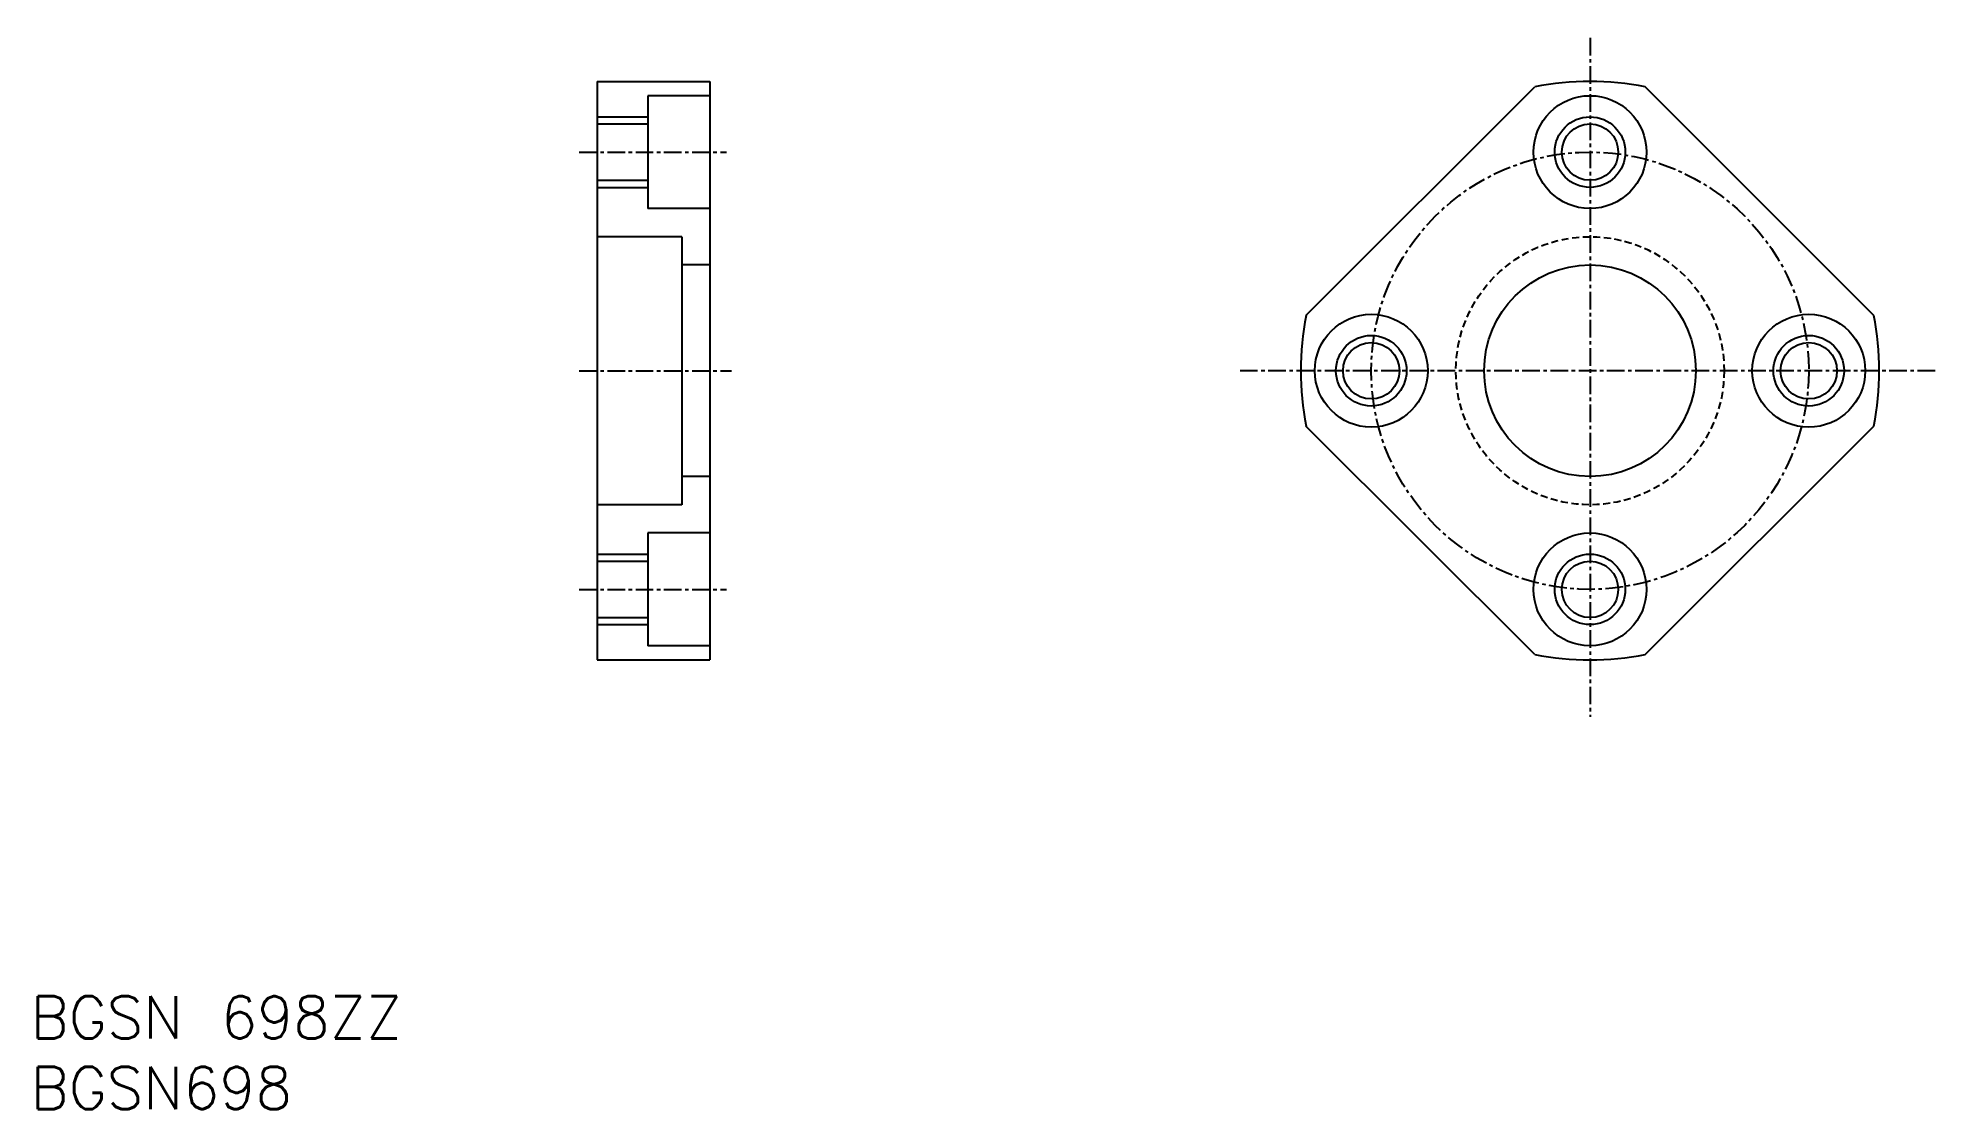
# Model space of a CAD drawing. Extents: x 45 to 180, y 37 to 113.
import ezdxf
from ezdxf.enums import TextEntityAlignment as Align

# ---------------------------------------------------------------- set-up
doc = ezdxf.new("R2010")
doc.units = 0
doc.linetypes.add('CENTER', pattern=[2, 1.25, -0.25, 0.25, -0.25])
doc.linetypes.add('DASHED', pattern=[0.75, 0.5, -0.25])
doc.layers.get('0').update_dxf_attribs({"linetype": 'CONTINUOUS'})
doc.layers.add('CENTER', color=1, linetype='CENTER')
doc.styles.get("Standard").update_dxf_attribs({"font": 'txt.shx', "bigfont": 'extfont.shx'})

msp = doc.modelspace()

# ---------------------------------------------------------------- linework, layer by layer
at = {"color": 7, "linetype": 'CONTINUOUS'}
for p, q in [((84.91, 110.14), (92.91, 110.14)), ((84.91, 110.14), (84.91, 69.14)), ((92.91, 109.14), (88.51, 109.14)), ((88.51, 109.14), (88.51, 101.14)), ((92.91, 110.14), (92.91, 69.14)), ((135.14, 93.56), (151.35, 109.76)), ((175.39, 93.56), (159.19, 109.76)), ((84.91, 107.14), (88.51, 107.14)), ((84.91, 103.14), (88.51, 103.14)), ((92.91, 101.14), (88.51, 101.14)), ((90.91, 99.14), (84.91, 99.14)), ((90.91, 99.14), (90.91, 80.14)), ((92.91, 97.14), (90.91, 97.14)), ((151.35, 69.52), (135.14, 85.72)), ((159.19, 69.52), (175.39, 85.72)), ((92.91, 82.14), (90.91, 82.14)), ((90.91, 80.14), (84.91, 80.14)), ((92.91, 78.14), (88.51, 78.14)), ((88.51, 78.14), (88.51, 70.14)), ((84.91, 76.14), (88.51, 76.14)), ((84.91, 72.14), (88.51, 72.14)), ((92.91, 70.14), (88.51, 70.14)), ((84.91, 69.14), (92.91, 69.14))]:
    msp.add_line(p, q, dxfattribs=at)
at = {"color": 3, "linetype": 'CONTINUOUS'}
for p, q in [((84.91, 107.64), (88.51, 107.64)), ((84.91, 102.64), (88.51, 102.64)), ((84.91, 76.64), (88.51, 76.64)), ((84.91, 71.64), (88.51, 71.64))]:
    msp.add_line(p, q, dxfattribs=at)
at = {"color": 7, "linetype": 'CONTINUOUS'}
for centre, radius in [((155.27, 105.14), 4), ((155.27, 105.14), 2), ((155.27, 89.64), 7.5), ((139.77, 89.64), 4), ((170.77, 89.64), 4), ((139.77, 89.64), 2), ((170.77, 89.64), 2), ((155.27, 74.14), 4), ((155.27, 74.14), 2)]:
    msp.add_circle(centre, radius, dxfattribs=at)
at = {"color": 3, "linetype": 'CONTINUOUS'}
for centre in [(155.27, 105.14), (139.77, 89.64), (170.77, 89.64), (155.27, 74.14)]:
    msp.add_circle(centre, 2.5, dxfattribs=at)
at = {"color": 3, "linetype": 'DASHED'}
msp.add_circle((155.27, 89.64), 9.5, dxfattribs=at)
at = {"color": 7, "linetype": 'CONTINUOUS'}
for start, end in [(78.9764, 101.0236), (168.9764, 191.0236), (348.9764, 11.0236), (258.9764, 281.0236)]:
    msp.add_arc((155.27, 89.64), 20.5, start, end, dxfattribs=at)
at = {"layer": 'CENTER', "color": 1, "linetype": 'CENTER'}
for p, q in [((155.27, 113.24), (155.27, 65.1)), ((83.65, 105.14), (94.08, 105.14)), ((83.65, 89.64), (94.44, 89.64)), ((179.72, 89.64), (130.49, 89.64)), ((83.65, 74.14), (94.08, 74.14))]:
    msp.add_line(p, q, dxfattribs=at)
msp.add_circle((155.27, 89.64), 15.5, dxfattribs=at)

# ---------------------------------------------------------------- texts
at = {"color": 7, "linetype": 'CONTINUOUS'}
for s, p in [('BGSN 698ZZ', (44.78, 43.8)), ('BGSN698', (44.78, 38.8))]:
    msp.add_text(s, height=3, dxfattribs=at).set_placement(p, align=Align.MIDDLE_LEFT)

doc.saveas('drawing.dxf')
